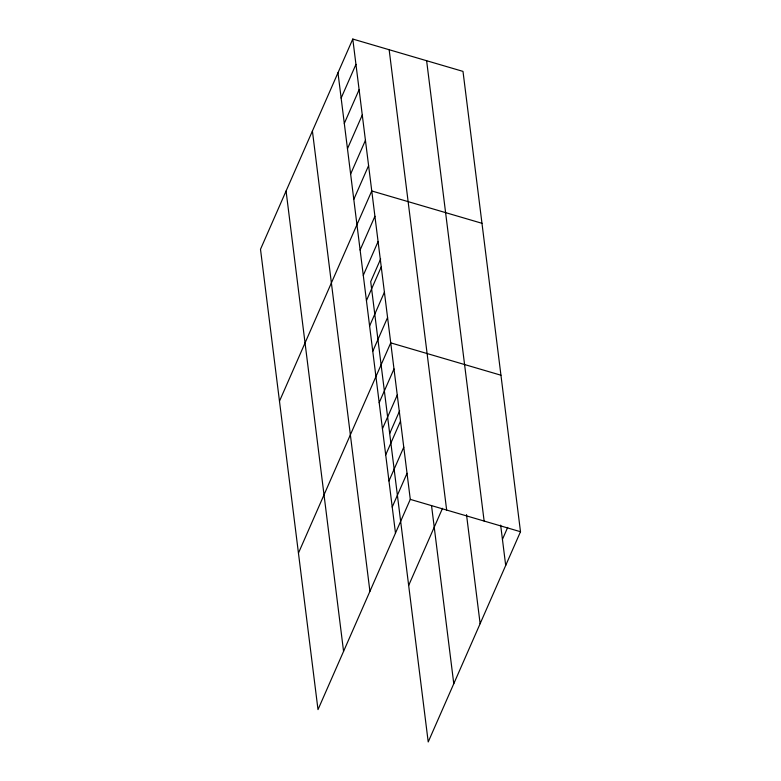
<?xml version="1.0" encoding="UTF-8"?>
<svg xmlns="http://www.w3.org/2000/svg" width="781" height="781" viewBox="0 0 781 781"><rect width="100%" height="100%" fill="white"/><g stroke="black" fill="none" stroke-linecap="round" stroke-linejoin="round"><path stroke-width="1.17" d="M352.787 39.05L260.503 249.276L318.004 709.607L410.289 499.381L352.787 39.05L462.996 71.393L520.497 531.724L428.213 741.95L370.711 281.619L380.659 258.96M341.141 98.094L355.951 64.364M344.304 123.408L359.114 89.688M347.467 148.732L362.277 115.002M350.63 174.046L365.44 140.326M353.793 199.37L368.593 165.64M279.481 401.18L371.756 190.964L481.975 223.298M360.119 249.998L374.919 216.278M363.282 275.322L378.082 241.593M366.445 300.636L381.245 266.917M369.608 325.96L384.408 292.231M372.771 351.274L387.571 317.555M298.449 553.094L390.734 342.869L500.943 375.212M379.195 402.684L393.995 368.954M382.446 428.769L397.256 395.04M389.69 433.523L399.628 410.874M385.707 454.854L400.516 421.125M388.967 480.94L403.767 447.21M392.228 507.025L407.028 473.296M408.668 585.438L442.524 508.294M502.437 539.368L507.689 527.4M410.289 499.381L520.497 531.724M500.66 525.135L505.697 565.454M426.621 60.723L484.132 521.054M466.501 514.611L480.13 623.697M389.153 49.72L446.654 510.061M431.522 505.492L453.781 683.707M337.978 72.77L395.479 533.111M312.41 131.023L369.921 591.354M286.071 191.033L343.572 651.364"/></g></svg>
